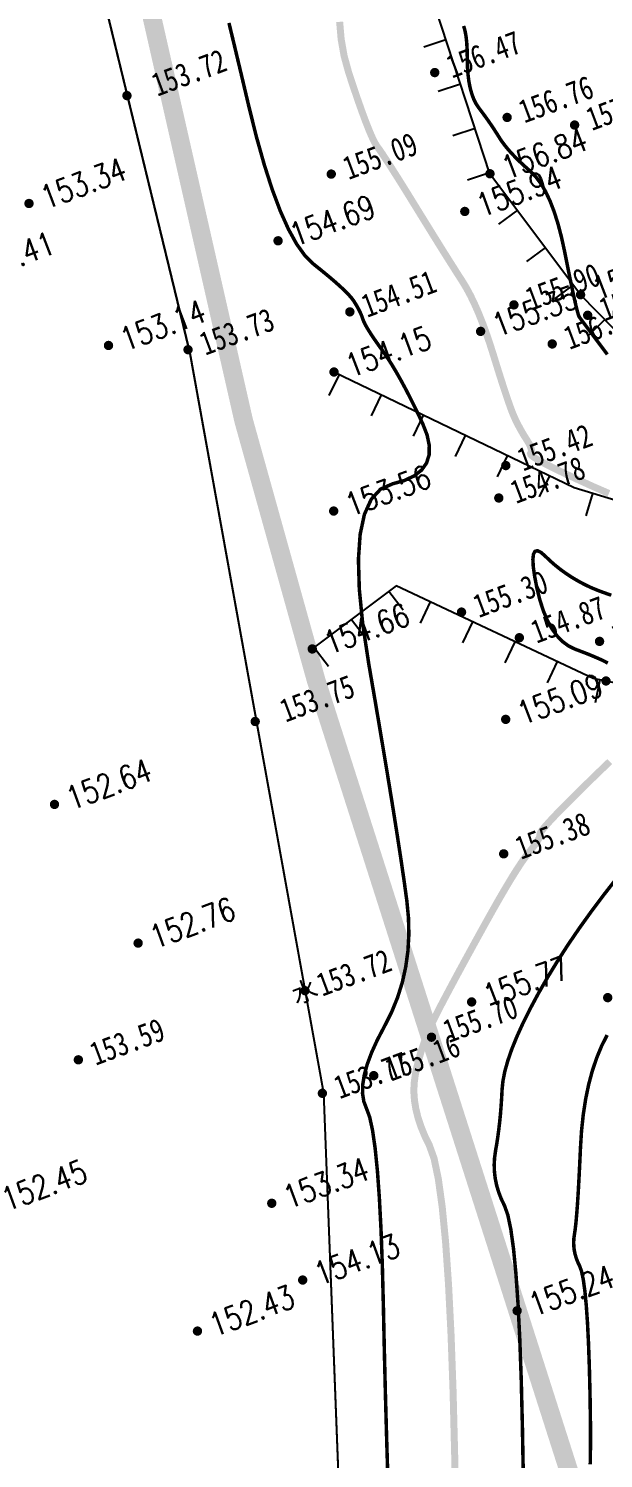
# Model space of a CAD drawing. Header units: millimetres. Extents: x -1471591 to 944464, y -468930 to 547002.
# Drawn here: x 470449 to 495068, y 20590 to 81848 of the extents above; entities that cross this region are included whole.
import ezdxf
from ezdxf.enums import TextEntityAlignment as Align

# ---------------------------------------------------------------- set-up
doc = ezdxf.new("R2010")
doc.units = ezdxf.units.MM
doc.header["$LTSCALE"] = 10
for name, color, linetype in [('00-wcf水库清淤线', 5, 'Continuous'), ('DGX', 252, 'Continuous'), ('DMTZ', 252, 'Continuous'), ('GCD', 252, 'Continuous'), ('SXSS', 8, 'Continuous'), ('ZBTZ', 252, 'Continuous')]:
    doc.layers.add(name, color=color, linetype=linetype)
doc.styles.get("Standard").update_dxf_attribs({"font": 'simplex.shx', "width": 0.8, "bigfont": 'hztxt.shx'})
doc.styles.add('宋体', font='', dxfattribs={"height": 1.25, "bigfont": 'hztxt.shx'})
doc.styles.get('宋体').set_extended_font_data('SimSun')

# ---------------------------------------------------------------- blocks, each defined once
blk = doc.blocks.new('GC200')
at = {"layer": 'GCD', "const_width": 0.2, "flags": 128}
blk.add_lwpolyline([(-0.1, 0, 1), (0.1, 0, 1)], format="xyb", close=True, dxfattribs=at)
blk = doc.blocks.new('地形')
at = {"color": 0}
for p, q in [((51.017, 41.078, 152.25), (48.335, 18.783, 152.25)), ((48.335, 18.783, 152.25), (42.562, -13.054, 152.25)), ((42.562, -13.054, 152.25), (30.475, -49.601, 152.25))]:
    blk.add_line(p, q, dxfattribs=at)
at = {"color": 0, "linetype": 'Continuous', "flags": 128}
for points, const_width in [([(47.687, -31.962), (48.011, -31.129), (48.363, -30.177), (48.745, -29.107), (49.115, -28.037), (49.433, -27.085), (49.699, -26.25), (49.912, -25.533), (50.072, -24.935), (50.18, -24.454), (50.236, -24.091), (50.239, -23.846), (50.223, -23.662), (50.221, -23.482), (50.234, -23.306), (50.26, -23.135), (50.301, -22.968), (50.356, -22.806), (50.425, -22.648), (50.508, -22.494), (50.611, -22.308), (50.74, -22.055), (50.894, -21.734), (51.074, -21.346), (51.279, -20.89), (51.509, -20.366), (51.765, -19.775), (52.047, -19.116), (52.347, -18.445), (52.661, -17.819), (52.987, -17.237), (53.326, -16.699), (53.678, -16.205), (54.043, -15.756), (54.42, -15.351), (54.81, -14.99)], 0.15), ([(54.835, 31.299), (54.706, 30.242), (54.555, 29.033), (54.383, 27.674), (54.226, 26.304), (54.122, 25.064), (54.07, 23.954), (54.071, 22.975), (54.125, 22.126), (54.231, 21.408), (54.39, 20.82), (54.602, 20.362), (54.826, 19.985), (55.025, 19.642), (55.197, 19.331), (55.343, 19.053), (55.463, 18.808), (55.557, 18.596), (55.625, 18.416), (55.667, 18.27), (55.693, 18.142), (55.715, 18.02), (55.733, 17.903), (55.747, 17.791), (55.756, 17.685), (55.761, 17.584), (55.762, 17.489), (55.759, 17.398), (55.76, 17.298), (55.771, 17.17), (55.793, 17.017), (55.827, 16.837), (55.872, 16.63), (55.928, 16.397), (55.995, 16.138), (56.073, 15.852), (56.154, 15.535), (56.231, 15.183), (56.302, 14.795), (56.369, 14.373), (56.432, 13.915), (56.489, 13.422), (56.542, 12.893), (56.59, 12.33), (56.597, 11.79), (56.526, 11.334), (56.378, 10.961), (56.153, 10.672), (55.851, 10.466), (55.471, 10.343), (55.013, 10.304), (54.478, 10.348), (53.92, 10.316), (53.39, 10.048), (52.889, 9.544), (52.418, 8.805), (51.975, 7.829), (51.562, 6.618), (51.177, 5.172), (50.822, 3.489), (50.493, 1.756), (50.184, 0.157), (49.898, -1.307), (49.633, -2.636), (49.389, -3.831), (49.167, -4.891), (48.967, -5.817), (48.788, -6.608), (48.598, -7.315), (48.363, -7.987), (48.082, -8.625), (47.757, -9.228), (47.388, -9.797), (46.973, -10.332), (46.513, -10.832), (46.009, -11.298), (45.518, -11.738), (45.097, -12.16), (44.747, -12.564), (44.467, -12.951), (44.258, -13.32), (44.119, -13.672), (44.052, -14.006), (44.054, -14.323), (44.052, -14.721), (43.968, -15.298), (43.803, -16.054), (43.556, -16.991), (43.228, -18.107), (42.819, -19.402), (42.328, -20.877), (41.757, -22.531), (41.142, -24.289), (40.524, -26.073), (39.903, -27.884), (39.279, -29.722)], 0.15), ([(59.292, 29.681), (59.091, 28.96), (58.958, 28.238), (58.893, 27.517), (58.866, 26.832), (58.848, 26.22), (58.839, 25.683), (58.839, 25.22), (58.847, 24.831), (58.865, 24.515), (58.891, 24.274), (58.926, 24.107), (58.971, 23.946), (59.026, 23.725), (59.09, 23.443), (59.165, 23.101), (59.25, 22.698), (59.346, 22.234), (59.451, 21.71), (59.566, 21.126), (59.683, 20.53), (59.794, 19.972), (59.898, 19.452), (59.995, 18.97), (60.086, 18.527), (60.171, 18.121), (60.248, 17.753), (60.32, 17.423), (60.381, 17.097), (60.43, 16.74), (60.466, 16.354), (60.49, 15.937), (60.501, 15.489), (60.499, 15.012), (60.484, 14.504), (60.457, 13.966), (60.426, 13.439), (60.401, 12.964), (60.381, 12.54), (60.367, 12.167), (60.358, 11.847), (60.354, 11.578), (60.356, 11.361), (60.363, 11.195), (60.374, 11.056), (60.388, 10.918), (60.404, 10.781), (60.422, 10.645), (60.443, 10.511), (60.466, 10.377), (60.492, 10.245), (60.52, 10.113), (60.545, 9.989), (60.561, 9.878), (60.567, 9.781), (60.566, 9.696), (60.555, 9.625), (60.535, 9.568), (60.506, 9.524), (60.468, 9.493), (60.463, 9.436), (60.53, 9.316), (60.67, 9.132), (60.882, 8.883), (61.168, 8.571), (61.526, 8.195), (61.957, 7.755), (62.46, 7.25), (63.011, 6.716)], 0.3), ([(59.02, -4.057), (58.6, -4.238), (58.106, -4.453), (57.54, -4.704), (56.975, -4.957), (56.485, -5.181), (56.071, -5.377), (55.732, -5.544), (55.469, -5.682), (55.281, -5.791), (55.168, -5.872), (55.131, -5.924), (55.12, -5.966), (55.087, -6.016), (55.031, -6.075), (54.952, -6.142), (54.85, -6.217), (54.725, -6.3), (54.578, -6.392), (54.407, -6.491), (54.205, -6.617), (53.959, -6.785), (53.671, -6.996), (53.34, -7.25), (52.966, -7.547), (52.55, -7.886), (52.091, -8.269), (51.59, -8.694), (51.081, -9.129), (50.603, -9.541), (50.153, -9.929), (49.733, -10.295), (49.343, -10.637), (48.982, -10.956), (48.65, -11.251), (48.347, -11.524), (48.067, -11.786), (47.8, -12.053), (47.548, -12.324), (47.309, -12.6), (47.085, -12.879), (46.875, -13.162), (46.679, -13.45), (46.497, -13.742), (46.336, -14.046), (46.204, -14.37), (46.102, -14.715), (46.028, -15.08), (45.983, -15.465), (45.967, -15.87), (45.98, -16.296), (46.022, -16.742), (46.015, -17.342), (45.878, -18.232), (45.614, -19.409), (45.221, -20.876), (44.699, -22.631), (44.049, -24.675), (43.27, -27.007), (42.363, -29.629), (41.451, -32.223)], 0.3), ([(44.907, -31.2), (45.554, -29.368), (46.193, -27.522), (46.741, -25.88), (47.199, -24.441), (47.566, -23.205), (47.843, -22.172), (48.029, -21.343), (48.125, -20.717), (48.131, -20.294), (48.103, -19.976), (48.1, -19.666), (48.121, -19.364), (48.167, -19.069), (48.238, -18.781), (48.332, -18.501), (48.451, -18.228), (48.595, -17.962), (48.75, -17.696), (48.903, -17.422), (49.053, -17.14), (49.202, -16.849), (49.349, -16.55), (49.493, -16.243), (49.636, -15.927), (49.776, -15.603), (49.944, -15.264), (50.167, -14.903), (50.447, -14.521), (50.782, -14.116), (51.174, -13.69), (51.622, -13.242), (52.126, -12.772), (52.686, -12.281), (53.29, -11.78), (53.923, -11.283), (54.587, -10.788), (55.282, -10.297), (56.007, -9.81), (56.763, -9.325), (57.549, -8.844)], 0.15), ([(65.037, 12.317), (64.897, 12.792), (64.777, 13.201), (64.677, 13.543), (64.596, 13.818), (64.535, 14.026), (64.494, 14.168), (64.473, 14.242), (64.469, 14.322), (64.48, 14.48), (64.506, 14.716), (64.547, 15.03), (64.604, 15.422), (64.675, 15.891), (64.762, 16.438), (64.864, 17.064), (64.957, 17.704), (65.018, 18.295), (65.046, 18.837), (65.042, 19.33), (65.005, 19.775), (64.937, 20.171), (64.835, 20.518), (64.702, 20.817), (64.559, 21.085), (64.431, 21.341), (64.317, 21.587), (64.217, 21.82), (64.131, 22.042), (64.06, 22.253), (64.003, 22.452), (63.96, 22.639), (63.923, 22.822), (63.883, 23.006), (63.84, 23.192), (63.795, 23.379), (63.746, 23.568), (63.694, 23.759), (63.639, 23.951), (63.582, 24.145), (63.534, 24.349), (63.511, 24.573), (63.512, 24.816), (63.536, 25.079), (63.584, 25.361), (63.656, 25.662), (63.752, 25.983), (63.872, 26.323), (63.99, 26.656), (64.083, 26.956), (64.149, 27.222), (64.189, 27.455), (64.203, 27.654)], 0.15)]:
    blk.add_lwpolyline(points, dxfattribs=dict(at, const_width=const_width))
at = {"color": 0, "linetype": 'Continuous', "elevation": 152.25, "flags": 128}
blk.add_lwpolyline([(48.338, 18.801), (42.562, -13.054), (30.475, -49.601), (23.063, -72.349), (22.83, -73.253), (20.273, -76.42), (6.984, -77.13), (1.12, -77.791)], dxfattribs=at)
at = {"layer": 'DGX', "color": 252, "linetype": 'Continuous', "const_width": 0.15, "flags": 128}
blk.add_lwpolyline([(61.579, 2.595), (61.181, 2.93), (60.898, 3.191), (60.68, 3.417), (60.474, 3.649), (60.282, 3.887), (60.102, 4.13), (59.936, 4.379), (59.783, 4.633), (59.643, 4.893), (59.516, 5.159), (59.398, 5.376), (59.285, 5.49), (59.177, 5.501), (59.073, 5.409), (58.974, 5.214), (58.88, 4.916), (58.791, 4.515), (58.706, 4.012), (58.644, 3.478), (58.621, 2.989), (58.638, 2.543), (58.695, 2.141), (58.792, 1.783), (58.929, 1.469), (59.105, 1.199), (59.321, 0.972), (59.545, 0.776), (59.748, 0.595), (59.927, 0.43), (60.084, 0.28), (60.219, 0.146), (60.331, 0.028), (60.421, -0.075)], dxfattribs=at)
at = {"layer": 'DMTZ', "linetype": 'Continuous', "flags": 128}
blk.add_lwpolyline([(71.977, 1.508), (69.829, 3.906), (64.86, 15.116), (63.041, 21.329), (63.345, 28.806), (68.776, 36.196), (76.755, 44.869), (81.715, 50.186), (83.525, 61.632), (83.747, 66.697), (81.663, 77.821), (83.215, 92.713), (86.019, 110.073), (90.231, 120.422), (92.78, 128.781), (93.141, 138.352), (96.53, 147.051), (96.022, 156.51)], dxfattribs=at)
at = {"layer": 'DMTZ', "linetype": 'Continuous', "elevation": 152.25, "flags": 128}
for points in [[(63.287, 27.369), (62.288, 27.409)], [(63.206, 25.37), (62.207, 25.411)], [(63.125, 23.372), (62.125, 23.413)], [(63.043, 21.374), (62.044, 21.414)], [(63.591, 19.452), (62.631, 19.171)], [(64.153, 17.533), (63.193, 17.252)], [(53.977, 15.539), (53.254, 14.848)], [(137.126, -38.288), (131.409, -35.358), (122.76, -29.923), (106.929, -22.538), (96.734, -17.042), (79.802, -6.795), (71.977, 1.508), (65.17, 4.801), (61.696, 7.463), (53.808, 15.715)], [(64.715, 15.614), (63.755, 15.333)], [(55.359, 14.093), (54.636, 13.402)], [(65.461, 13.762), (64.547, 13.356)], [(56.741, 12.647), (56.018, 11.956)], [(58.123, 11.202), (57.4, 10.511)], [(59.505, 9.756), (58.782, 9.065)], [(60.887, 8.31), (60.164, 7.619)], [(62.354, 6.959), (61.745, 6.165)], [(77.176, -13.918), (71.172, -7.677), (59.597, -0.474), (53.093, 6.199), (48.777, 4.927)], [(50.803, 5.524), (51.085, 4.564)], [(52.721, 6.089), (53.004, 5.13)], [(48.884, 4.958), (49.167, 3.999)], [(54.218, 5.045), (53.502, 4.347)], [(55.614, 3.612), (54.898, 2.914)], [(57.01, 2.18), (56.294, 1.482)], [(58.406, 0.748), (57.69, 0.05)], [(59.847, -0.629), (59.318, -1.478)]]:
    blk.add_lwpolyline(points, dxfattribs=at)
at = {"layer": 'SXSS', "linetype": 'Continuous', "elevation": 152.25, "flags": 128}
blk.add_lwpolyline([(48.335, 18.783), (51.017, 41.078), (55.696, 43.163), (64.428, 45.669), (69.864, 57.151), (72.27, 93.398), (73.464, 104.895), (77.776, 133.01), (90.758, 177.286), (97.306, 184.143), (99.875, 188.202), (104.148, 198.687), (97.73, 205.81), (95.491, 225.96), (90.726, 240.372), (88.171, 256.388), (83.937, 261.931), (71.66, 267.641), (68.028, 276.401)], dxfattribs=at)
at = {"layer": 'GCD', "linetype": 'Continuous'}
ref = blk.add_blockref('GC200', (49.653, 29.914, 305.965), dxfattribs=at)
ref.add_attrib('height', '153.72', dxfattribs={"linetype": 'Continuous', "height": 1, "style": '宋体', "width": 0.8}).set_placement((50.853, 29.914, 305.965), align=Align.MIDDLE_LEFT)
at = {"layer": 'GCD'}
ref = blk.add_blockref('GC200', (44.104, 27.055, 305.586), dxfattribs=at)
ref.add_attrib('height', '153.34', dxfattribs={"height": 1, "width": 0.8}).set_placement((44.704, 27.055, 305.586), align=Align.MIDDLE_LEFT)
at = {"layer": 'GCD', "linetype": 'Continuous'}
ref = blk.add_blockref('GC200', (62.345, 26.218, 308.72), dxfattribs=at)
ref.add_attrib('height', '156.47', dxfattribs={"linetype": 'Continuous', "height": 1, "style": '宋体', "width": 0.8}).set_placement((62.945, 26.218, 308.72), align=Align.MIDDLE_LEFT)
at = {"layer": 'GCD'}
ref = blk.add_blockref('GC200', (40.121, 25.156, 304.655), dxfattribs=at)
ref.add_attrib('height', '152.41', dxfattribs={"height": 1, "width": 0.8}).set_placement((40.721, 25.156, 304.655), align=Align.MIDDLE_LEFT)
at = {"layer": 'GCD', "linetype": 'Continuous'}
ref = blk.add_blockref('GC200', (56.67, 23.697, 307.34), dxfattribs=at)
ref.add_attrib('height', '155.09', dxfattribs={"linetype": 'Continuous', "height": 1, "style": '宋体', "width": 0.8}).set_placement((57.27, 23.697, 307.34), align=Align.MIDDLE_LEFT)
ref = blk.add_blockref('GC200', (64.575, 23.331, 309.01), dxfattribs=at)
ref.add_attrib('height', '156.76', dxfattribs={"linetype": 'Continuous', "height": 1, "style": '宋体', "width": 0.8}).set_placement((65.175, 23.331, 309.01), align=Align.MIDDLE_LEFT)
at = {"layer": 'GCD'}
ref = blk.add_blockref('GC200', (53.534, 21.819, 306.941), dxfattribs=at)
ref.add_attrib('height', '154.69', dxfattribs={"height": 1, "width": 0.8}).set_placement((54.134, 21.819, 306.941), align=Align.MIDDLE_LEFT)
at = {"layer": 'GCD', "linetype": 'Continuous'}
ref = blk.add_blockref('GC200', (67.167, 22.014, 309.25), dxfattribs=at)
ref.add_attrib('height', '157', dxfattribs={"linetype": 'Continuous', "height": 1, "style": '宋体', "width": 0.8}).set_placement((67.767, 22.014, 309.25), align=Align.MIDDLE_LEFT)
at = {"layer": 'GCD'}
ref = blk.add_blockref('GC200', (63.041, 21.329, 309.089), dxfattribs=at)
ref.add_attrib('height', '156.84', dxfattribs={"height": 1, "width": 0.8}).set_placement((63.641, 21.329, 309.089), align=Align.MIDDLE_LEFT)
ref = blk.add_blockref('GC200', (45.161, 20.164, 305.392), dxfattribs=at)
ref.add_attrib('height', '153.14', dxfattribs={"height": 1, "width": 0.8}).set_placement((45.761, 20.164, 305.392), align=Align.MIDDLE_LEFT)
ref = blk.add_blockref('GC200', (61.466, 20.194, 308.193), dxfattribs=at)
ref.add_attrib('height', '155.94', dxfattribs={"height": 1, "width": 0.8}).set_placement((62.066, 20.194, 308.193), align=Align.MIDDLE_LEFT)
at = {"layer": 'GCD', "linetype": 'Continuous'}
ref = blk.add_blockref('GC200', (48.288, 18.801, 305.98), dxfattribs=at)
ref.add_attrib('height', '153.73', dxfattribs={"linetype": 'Continuous', "height": 1, "style": '宋体', "width": 0.8}).set_placement((48.888, 18.801, 305.98), align=Align.MIDDLE_LEFT)
ref = blk.add_blockref('GC200', (55.347, 17.89, 306.76), dxfattribs=at)
ref.add_attrib('height', '154.51', dxfattribs={"linetype": 'Continuous', "height": 1, "style": '宋体', "width": 0.8}).set_placement((55.947, 17.89, 306.76), align=Align.MIDDLE_LEFT)
at = {"layer": 'GCD'}
ref = blk.add_blockref('GC200', (53.808, 15.715, 306.4), dxfattribs=at)
ref.add_attrib('height', '154.15', dxfattribs={"height": 1, "width": 0.8}).set_placement((54.408, 15.715, 306.4), align=Align.MIDDLE_LEFT)
at = {"layer": 'GCD', "linetype": 'Continuous'}
ref = blk.add_blockref('GC200', (62.034, 15.708, 308.15), dxfattribs=at)
ref.add_attrib('height', '155.90', dxfattribs={"linetype": 'Continuous', "height": 1, "style": '宋体', "width": 0.8}).set_placement((62.634, 15.708, 308.15), align=Align.MIDDLE_LEFT)
at = {"layer": 'GCD'}
ref = blk.add_blockref('GC200', (60.299, 15.144, 307.599), dxfattribs=at)
ref.add_attrib('height', '155.35', dxfattribs={"height": 1, "width": 0.8}).set_placement((60.899, 15.144, 307.599), align=Align.MIDDLE_LEFT)
ref = blk.add_blockref('GC200', (64.86, 15.116, 308.957), dxfattribs=at)
ref.add_attrib('height', '156.71', dxfattribs={"height": 1, "width": 0.8}).set_placement((65.46, 15.116, 308.957), align=Align.MIDDLE_LEFT)
at = {"layer": 'GCD', "linetype": 'Continuous'}
ref = blk.add_blockref('GC200', (64.836, 14.184, 308.97), dxfattribs=at)
ref.add_attrib('height', '156.72', dxfattribs={"linetype": 'Continuous', "height": 1, "style": '宋体', "width": 0.8}).set_placement((65.436, 14.184, 308.97), align=Align.MIDDLE_LEFT)
ref = blk.add_blockref('GC200', (62.983, 13.565, 308.27), dxfattribs=at)
ref.add_attrib('height', '156.02', dxfattribs={"linetype": 'Continuous', "height": 1, "style": '宋体', "width": 0.8}).set_placement((63.583, 13.565, 308.27), align=Align.MIDDLE_LEFT)
at = {"layer": 'GCD'}
ref = blk.add_blockref('GC200', (51.708, 10.14, 305.814), dxfattribs=at)
ref.add_attrib('height', '153.56', dxfattribs={"height": 1, "width": 0.8}).set_placement((52.308, 10.14, 305.814), align=Align.MIDDLE_LEFT)
at = {"layer": 'GCD', "linetype": 'Continuous'}
ref = blk.add_blockref('GC200', (59.296, 9.382, 307.67), dxfattribs=at)
ref.add_attrib('height', '155.42', dxfattribs={"linetype": 'Continuous', "height": 1, "style": '宋体', "width": 0.8}).set_placement((59.896, 9.382, 307.67), align=Align.MIDDLE_LEFT)
ref = blk.add_blockref('GC200', (58.527, 8.185, 307.03), dxfattribs=at)
ref.add_attrib('height', '154.78', dxfattribs={"linetype": 'Continuous', "height": 1, "style": '宋体', "width": 0.8}).set_placement((59.127, 8.185, 307.03), align=Align.MIDDLE_LEFT)
at = {"layer": 'GCD'}
ref = blk.add_blockref('GC200', (48.777, 4.927, 306.908), dxfattribs=at)
ref.add_attrib('height', '154.66', dxfattribs={"height": 1, "width": 0.8}).set_placement((49.377, 4.927, 306.908), align=Align.MIDDLE_LEFT)
at = {"layer": 'GCD', "linetype": 'Continuous'}
ref = blk.add_blockref('GC200', (55.319, 4.166, 307.55), dxfattribs=at)
ref.add_attrib('height', '155.30', dxfattribs={"linetype": 'Continuous', "height": 1, "style": '宋体', "width": 0.8}).set_placement((55.919, 4.166, 307.55), align=Align.MIDDLE_LEFT)
ref = blk.add_blockref('GC200', (45.4, 2.873, 306), dxfattribs=at)
ref.add_attrib('height', '153.75', dxfattribs={"linetype": 'Continuous', "height": 1, "style": '宋体', "width": 0.8}).set_placement((46.6, 2.873, 306), align=Align.MIDDLE_LEFT)
at = {"layer": 'GCD'}
ref = blk.add_blockref('GC200', (36.104, 2.558, 304.893), dxfattribs=at)
ref.add_attrib('height', '152.64', dxfattribs={"height": 1, "width": 0.8}).set_placement((36.704, 2.558, 304.893), align=Align.MIDDLE_LEFT)
at = {"layer": 'GCD', "linetype": 'Continuous'}
ref = blk.add_blockref('GC200', (57.253, 2.27, 307.12), dxfattribs=at)
ref.add_attrib('height', '154.87', dxfattribs={"linetype": 'Continuous', "height": 1, "style": '宋体', "width": 0.8}).set_placement((57.853, 2.27, 307.12), align=Align.MIDDLE_LEFT)
ref = blk.add_blockref('GC200', (60.416, 0.92, 306.36), dxfattribs=at)
ref.add_attrib('height', '154.11', dxfattribs={"linetype": 'Continuous', "height": 1, "style": '宋体', "width": 0.8}).set_placement((61.016, 0.92, 306.36), align=Align.MIDDLE_LEFT)
at = {"layer": 'GCD'}
ref = blk.add_blockref('GC200', (55.481, -0.802, 307.337), dxfattribs=at)
ref.add_attrib('height', '155.09', dxfattribs={"height": 1, "width": 0.8}).set_placement((56.081, -0.802, 307.337), align=Align.MIDDLE_LEFT)
at = {"layer": 'GCD', "linetype": 'Continuous'}
ref = blk.add_blockref('GC200', (60.081, -0.766, 307.44), dxfattribs=at)
ref.add_attrib('height', '155.19', dxfattribs={"linetype": 'Continuous', "height": 1, "style": '宋体', "width": 0.8}).set_placement((60.681, -0.766, 307.44), align=Align.MIDDLE_LEFT)
at = {"layer": 'GCD'}
ref = blk.add_blockref('GC200', (37.377, -4.263, 305.012), dxfattribs=at)
ref.add_attrib('height', '152.76', dxfattribs={"height": 1, "width": 0.8}).set_placement((37.977, -4.263, 305.012), align=Align.MIDDLE_LEFT)
at = {"layer": 'GCD', "linetype": 'Continuous'}
ref = blk.add_blockref('GC200', (53.382, -6.167, 307.63), dxfattribs=at)
ref.add_attrib('height', '155.38', dxfattribs={"linetype": 'Continuous', "height": 1, "style": '宋体', "width": 0.8}).set_placement((53.982, -6.167, 307.63), align=Align.MIDDLE_LEFT)
ref = blk.add_blockref('GC200', (33.227, -8.048, 305.845), dxfattribs=at)
ref.add_attrib('height', '153.59', dxfattribs={"linetype": 'Continuous', "height": 1, "style": '宋体', "width": 0.8}).set_placement((33.827, -8.048, 305.845), align=Align.MIDDLE_LEFT)
ref = blk.add_blockref('GC200', (43.356, -8.676, 305.97), dxfattribs=at)
ref.add_attrib('height', '153.72', dxfattribs={"linetype": 'Continuous', "height": 1, "style": '宋体', "width": 0.8}).set_placement((43.956, -8.676, 305.97), align=Align.MIDDLE_LEFT)
at = {"layer": 'GCD'}
ref = blk.add_blockref('GC200', (49.872, -11.629, 308.015), dxfattribs=at)
ref.add_attrib('height', '155.77', dxfattribs={"height": 1, "width": 0.8}).set_placement((50.472, -11.629, 308.015), align=Align.MIDDLE_LEFT)
ref = blk.add_blockref('GC200', (27.488, -12.569, 304.702), dxfattribs=at)
ref.add_attrib('height', '152.45', dxfattribs={"height": 1, "width": 0.8}).set_placement((28.088, -12.569, 304.702), align=Align.MIDDLE_LEFT)
at = {"layer": 'GCD', "linetype": 'Continuous'}
ref = blk.add_blockref('GC200', (47.732, -12.441, 307.95), dxfattribs=at)
ref.add_attrib('height', '155.70', dxfattribs={"linetype": 'Continuous', "height": 1, "style": '宋体', "width": 0.8}).set_placement((48.332, -12.441, 307.95), align=Align.MIDDLE_LEFT)
ref = blk.add_blockref('GC200', (42.512, -13.054, 306.02), dxfattribs=at)
ref.add_attrib('height', '153.77', dxfattribs={"linetype": 'Continuous', "height": 1, "style": '宋体', "width": 0.8}).set_placement((43.112, -13.054, 306.02), align=Align.MIDDLE_LEFT)
ref = blk.add_blockref('GC200', (44.839, -13.117, 307.41), dxfattribs=at)
ref.add_attrib('height', '155.16', dxfattribs={"linetype": 'Continuous', "height": 1, "style": '宋体', "width": 0.8}).set_placement((45.439, -13.117, 307.41), align=Align.MIDDLE_LEFT)
at = {"layer": 'GCD'}
ref = blk.add_blockref('GC200', (55.395, -13.499, 308.853), dxfattribs=at)
ref.add_attrib('height', '156.60', dxfattribs={"height": 1, "width": 0.8}).set_placement((55.995, -13.499, 308.853), align=Align.MIDDLE_LEFT)
ref = blk.add_blockref('GC200', (38.831, -16.708, 305.589), dxfattribs=at)
ref.add_attrib('height', '153.34', dxfattribs={"height": 1, "width": 0.8}).set_placement((39.431, -16.708, 305.589), align=Align.MIDDLE_LEFT)
ref = blk.add_blockref('GC200', (38.919, -20.252, 306.383), dxfattribs=at)
ref.add_attrib('height', '154.13', dxfattribs={"height": 1, "width": 0.8}).set_placement((39.519, -20.252, 306.383), align=Align.MIDDLE_LEFT)
ref = blk.add_blockref('GC200', (33.932, -20.722, 304.675), dxfattribs=at)
ref.add_attrib('height', '152.43', dxfattribs={"height": 1, "width": 0.8}).set_placement((34.532, -20.722, 304.675), align=Align.MIDDLE_LEFT)
ref = blk.add_blockref('GC200', (47.061, -24.703, 307.488), dxfattribs=at)
ref.add_attrib('height', '155.24', dxfattribs={"height": 1, "width": 0.8}).set_placement((47.661, -24.703, 307.488), align=Align.MIDDLE_LEFT)
at = {"layer": 'ZBTZ', "linetype": 'Continuous', "style": '宋体'}
blk.add_text('水', height=0.8, dxfattribs=at).set_placement((43.326, -8.687, -155.15), align=Align.MIDDLE)

msp = doc.modelspace()

# ---------------------------------------------------------------- linework, layer by layer
at = {"layer": '00-wcf水库清淤线', "color": 1, "const_width": 800, "flags": 128}
msp.add_lwpolyline([(473649.5, 91507.7), (479658.8, 65057.5), (482764.9, 53923.8), (493821.3, 19320.5), (492975.6, 6644.9), (493036, -397.5), (494826.5, -22820.5), (495452, -41075), (492514.2, -60991.9), (491932.5, -68107.8), (491625, -82220.5), (491690, -91972.3), (493065.7, -100397.6), (497292.2, -116756), (497895.2, -119246.5), (496678, -123130.6)], dxfattribs=at)

# ---------------------------------------------------------------- block references
at = {"xscale": 1000, "yscale": 1000, "zscale": 1000, "rotation": 20.51376453450802}
msp.add_blockref('地形', (438640.4, 33561.1, -152250), dxfattribs=at)

doc.saveas('drawing.dxf')
